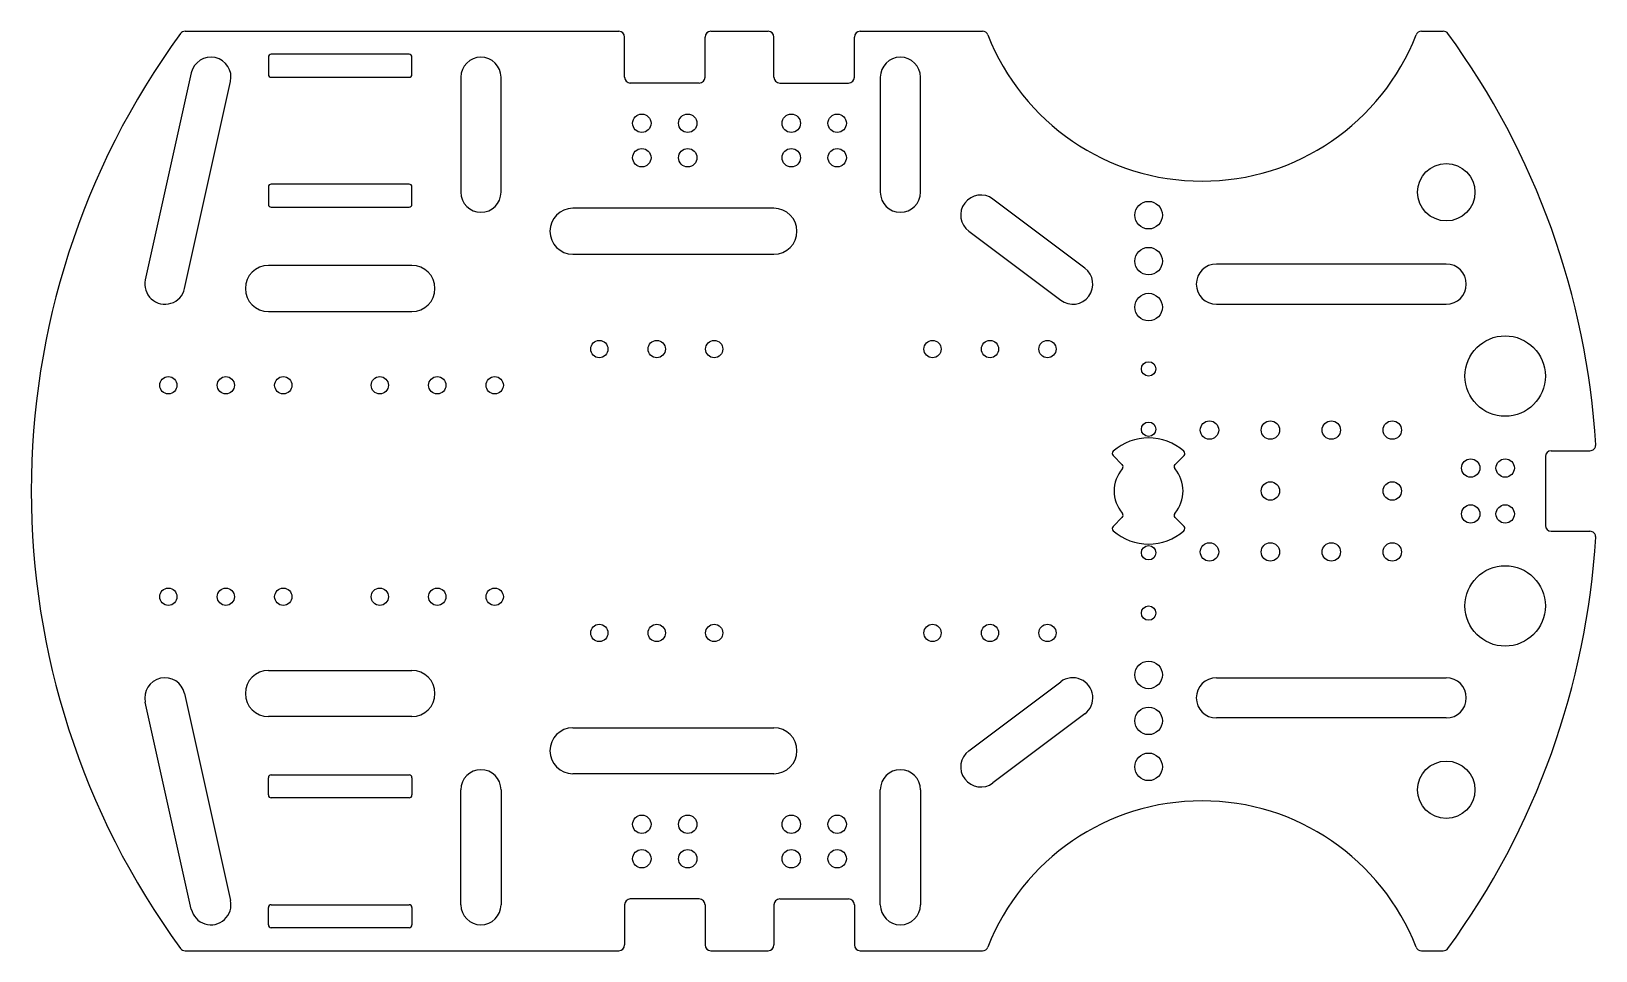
# Model space of a CAD drawing. Header units: millimetres. Extents: x -136 to 136, y -80 to 80.
import ezdxf

# ---------------------------------------------------------------- set-up
doc = ezdxf.new("R2010")
doc.units = ezdxf.units.MM

msp = doc.modelspace()

# ---------------------------------------------------------------- linework, layer by layer
at = {"color": 7, "linetype": 'Continuous', "lineweight": 25}
for p, q in [((-109.49, 80), (-34, 80)), ((-33, 72), (-33, 79)), ((-19, 72), (-19, 79)), ((-18, 80), (-8, 80)), ((-7, 72), (-7, 79)), ((7, 72), (7, 79)), ((8, 80), (29.31, 80)), ((105.69, 80), (109.49, 80)), ((-95, 75.5), (-95, 72.5)), ((-70.5, 76), (-94.5, 76)), ((-70, 72.5), (-70, 75.5)), ((-108.42, 72.76), (-116.42, 36.76)), ((-109.58, 35.24), (-101.58, 71.24)), ((-94.5, 72), (-70.5, 72)), ((-61.5, 72), (-61.5, 52)), ((-54.5, 52), (-54.5, 72)), ((-20, 71), (-32, 71)), ((-6, 71), (6, 71)), ((11.5, 72), (11.5, 52)), ((18.5, 52), (18.5, 72)), ((-95, 52.9), (-95, 49.9)), ((-70.5, 53.4), (-94.5, 53.4)), ((-70, 49.9), (-70, 52.9)), ((-94.5, 49.4), (-70.5, 49.4)), ((-7, 49.2), (-42, 49.2)), ((47.1, 38.8), (31.1, 50.8)), ((26.9, 45.2), (42.9, 33.2)), ((-42, 41.2), (-7, 41.2)), ((-70, 39.24), (-95, 39.24)), ((110, 39.5), (70, 39.5)), ((-95, 31.24), (-70, 31.24)), ((70, 32.5), (110, 32.5)), ((53.62, 4.58), (52.02, 6.18)), ((62.78, 4.58), (64.38, 6.18)), ((127.26, 6), (127.26, -6)), ((128.26, 7), (135.02, 7)), ((53.62, -4.58), (52.02, -6.18)), ((62.78, -4.58), (64.38, -6.18)), ((128.26, -7), (135.02, -7)), ((-95, -31.24), (-70, -31.24)), ((70, -32.5), (110, -32.5)), ((-109.58, -35.24), (-101.58, -71.24)), ((26.9, -45.2), (42.9, -33.2)), ((-108.42, -72.76), (-116.42, -36.76)), ((-70, -39.24), (-95, -39.24)), ((47.1, -38.8), (31.1, -50.8)), ((110, -39.5), (70, -39.5)), ((-42, -41.2), (-7, -41.2)), ((-95, -52.9), (-95, -49.9)), ((-94.5, -49.4), (-70.5, -49.4)), ((-70, -49.9), (-70, -52.9)), ((-7, -49.2), (-42, -49.2)), ((-70.5, -53.4), (-94.5, -53.4)), ((-61.5, -72), (-61.5, -52)), ((-54.5, -52), (-54.5, -72)), ((11.5, -72), (11.5, -52)), ((18.5, -52), (18.5, -72)), ((-95, -75.5), (-95, -72.5)), ((-94.5, -72), (-70.5, -72)), ((-70, -72.5), (-70, -75.5)), ((-33, -72), (-33, -79)), ((-20, -71), (-32, -71)), ((-19, -72), (-19, -79)), ((-7, -72), (-7, -79)), ((-6, -71), (6, -71)), ((7, -72), (7, -79)), ((-70.5, -76), (-94.5, -76)), ((-109.49, -80), (-34, -80)), ((-18, -80), (-8, -80)), ((8, -80), (29.31, -80)), ((105.69, -80), (109.49, -80))]:
    msp.add_line(p, q, dxfattribs=at)
for centre, radius in [((-30, 64), 1.6), ((-22, 64), 1.6), ((-4, 64), 1.6), ((4, 64), 1.6), ((-30, 58), 1.6), ((-22, 58), 1.6), ((-4, 58), 1.6), ((4, 58), 1.6), ((110, 52), 5), ((58.2, 48), 2.4), ((58.2, 40), 2.4), ((58.2, 32), 2.4), ((-37.4, 24.7), 1.5), ((-27.4, 24.7), 1.5), ((-17.4, 24.7), 1.5), ((20.6, 24.7), 1.5), ((30.6, 24.7), 1.5), ((40.6, 24.7), 1.5), ((120.26, 20), 7), ((58.2, 21.25), 1.25), ((-112.4, 18.4), 1.5), ((-102.4, 18.4), 1.5), ((-92.4, 18.4), 1.5), ((-75.6, 18.4), 1.5), ((-65.6, 18.4), 1.5), ((-55.6, 18.4), 1.5), ((58.2, 10.75), 1.25), ((68.8, 10.6), 1.6), ((79.4, 10.6), 1.6), ((90, 10.6), 1.6), ((100.6, 10.6), 1.6), ((114.26, 4), 1.6), ((120.26, 4), 1.6), ((79.4, 0), 1.6), ((100.6, 0), 1.6), ((114.26, -4), 1.6), ((120.26, -4), 1.6), ((58.2, -10.75), 1.25), ((68.8, -10.6), 1.6), ((79.4, -10.6), 1.6), ((90, -10.6), 1.6), ((100.6, -10.6), 1.6), ((120.26, -20), 7), ((-112.4, -18.4), 1.5), ((-102.4, -18.4), 1.5), ((-92.4, -18.4), 1.5), ((-75.6, -18.4), 1.5), ((-65.6, -18.4), 1.5), ((-55.6, -18.4), 1.5), ((58.2, -21.25), 1.25), ((-37.4, -24.7), 1.5), ((-27.4, -24.7), 1.5), ((-17.4, -24.7), 1.5), ((20.6, -24.7), 1.5), ((30.6, -24.7), 1.5), ((40.6, -24.7), 1.5), ((58.2, -32), 2.4), ((58.2, -40), 2.4), ((58.2, -48), 2.4), ((110, -52), 5), ((-30, -58), 1.6), ((-22, -58), 1.6), ((-4, -58), 1.6), ((4, -58), 1.6), ((-30, -64), 1.6), ((-22, -64), 1.6), ((-4, -64), 1.6), ((4, -64), 1.6)]:
    msp.add_circle(centre, radius, dxfattribs=at)
for centre, radius, start, end in [((-1.26, 0), 135, 143.8748, 216.1252), ((-109.49, 79), 1, 90, 143.8748), ((-34, 79), 1, 0, 90), ((-18, 79), 1, 90, 180), ((-8, 79), 1, 0, 90), ((8, 79), 1, 90, 180), ((29.31, 79), 1, 21.3392, 90), ((67.5, 93.92), 40, 201.3392, 338.6608), ((105.69, 79), 1, 90, 158.6608), ((109.49, 79), 1, 36.1252, 90), ((1.26, 0), 135, 3.4227, 36.1252), ((-105, 72), 3.5, 347.4712, 167.4712), ((-94.5, 75.5), 0.5, 90, 180), ((-70.5, 75.5), 0.5, 0, 90), ((-58, 72), 3.5, 0, 180), ((15, 72), 3.5, 0, 180), ((-94.5, 72.5), 0.5, 180, 270), ((-70.5, 72.5), 0.5, 270, 0), ((-32, 72), 1, 180, 270), ((-20, 72), 1, 270, 0), ((-6, 72), 1, 180, 270), ((6, 72), 1, 270, 0), ((-94.5, 52.9), 0.5, 90, 180), ((-70.5, 52.9), 0.5, 0, 90), ((-58, 52), 3.5, 180, 0), ((15, 52), 3.5, 180, 0), ((-94.5, 49.9), 0.5, 180, 270), ((-70.5, 49.9), 0.5, 270, 360), ((-42, 45.2), 4, 90, 270), ((-7, 45.2), 4, 270, 90), ((29, 48), 3.5, 53.1301, 233.1301), ((-95, 35.24), 4, 90, 270), ((-70, 35.24), 4, 270, 90), ((45, 36), 3.5, 233.1301, 53.1301), ((70, 36), 3.5, 90, 270), ((110, 36), 3.5, 270, 90), ((-113, 36), 3.5, 167.4712, 347.4712), ((58.2, 0), 9.25, 48.2758, 131.7242), ((52.38, 6.53), 0.5, 131.7242, 225), ((64.02, 6.53), 0.5, 315, 48.2758), ((128.26, 6), 1, 90, 180), ((135.02, 8), 1, 270, 3.4227), ((58.2, 0), 6, 139.4117, 220.5883), ((53.26, 4.23), 0.5, 319.4117, 45), ((63.14, 4.23), 0.5, 135, 220.5883), ((58.2, 0), 6, 319.4117, 40.5883), ((53.26, -4.23), 0.5, 315, 40.5883), ((63.14, -4.23), 0.5, 139.4117, 225), ((52.38, -6.53), 0.5, 135, 228.2758), ((58.2, 0), 9.25, 228.2758, 311.7242), ((64.02, -6.53), 0.5, 311.7242, 45), ((1.26, 0), 135, 323.8748, 356.5773), ((128.26, -6), 1, 180, 270), ((135.02, -8), 1, 356.5773, 90), ((-113, -36), 3.5, 12.5288, 192.5288), ((-95, -35.24), 4, 90, 270), ((-70, -35.24), 4, 270, 90), ((45, -36), 3.5, 306.8699, 126.8699), ((70, -36), 3.5, 90, 270), ((110, -36), 3.5, 270, 90), ((-42, -45.2), 4, 90, 270), ((-7, -45.2), 4, 270, 90), ((29, -48), 3.5, 126.8699, 306.8699), ((-58, -52), 3.5, 0, 180), ((15, -52), 3.5, 0, 180), ((-94.5, -49.9), 0.5, 90, 180), ((-70.5, -49.9), 0.5, 0, 90), ((-94.5, -52.9), 0.5, 180, 270), ((-70.5, -52.9), 0.5, 270, 0), ((67.5, -93.92), 40, 21.3392, 158.6608), ((-105, -72), 3.5, 192.5288, 12.5288), ((-94.5, -72.5), 0.5, 90, 180), ((-70.5, -72.5), 0.5, 360, 90), ((-58, -72), 3.5, 180, 0), ((-32, -72), 1, 90, 180), ((-20, -72), 1, 0, 90), ((-6, -72), 1, 90, 180), ((6, -72), 1, 0, 90), ((15, -72), 3.5, 180, 0), ((-94.5, -75.5), 0.5, 180, 270), ((-70.5, -75.5), 0.5, 270, 360), ((-109.49, -79), 1, 216.1252, 270), ((-34, -79), 1, 270, 0), ((-18, -79), 1, 180, 270), ((-8, -79), 1, 270, 0), ((8, -79), 1, 180, 270), ((29.31, -79), 1, 270, 338.6608), ((105.69, -79), 1, 201.3392, 270), ((109.49, -79), 1, 270, 323.8748)]:
    msp.add_arc(centre, radius, start, end, dxfattribs=at)

doc.saveas('drawing.dxf')
